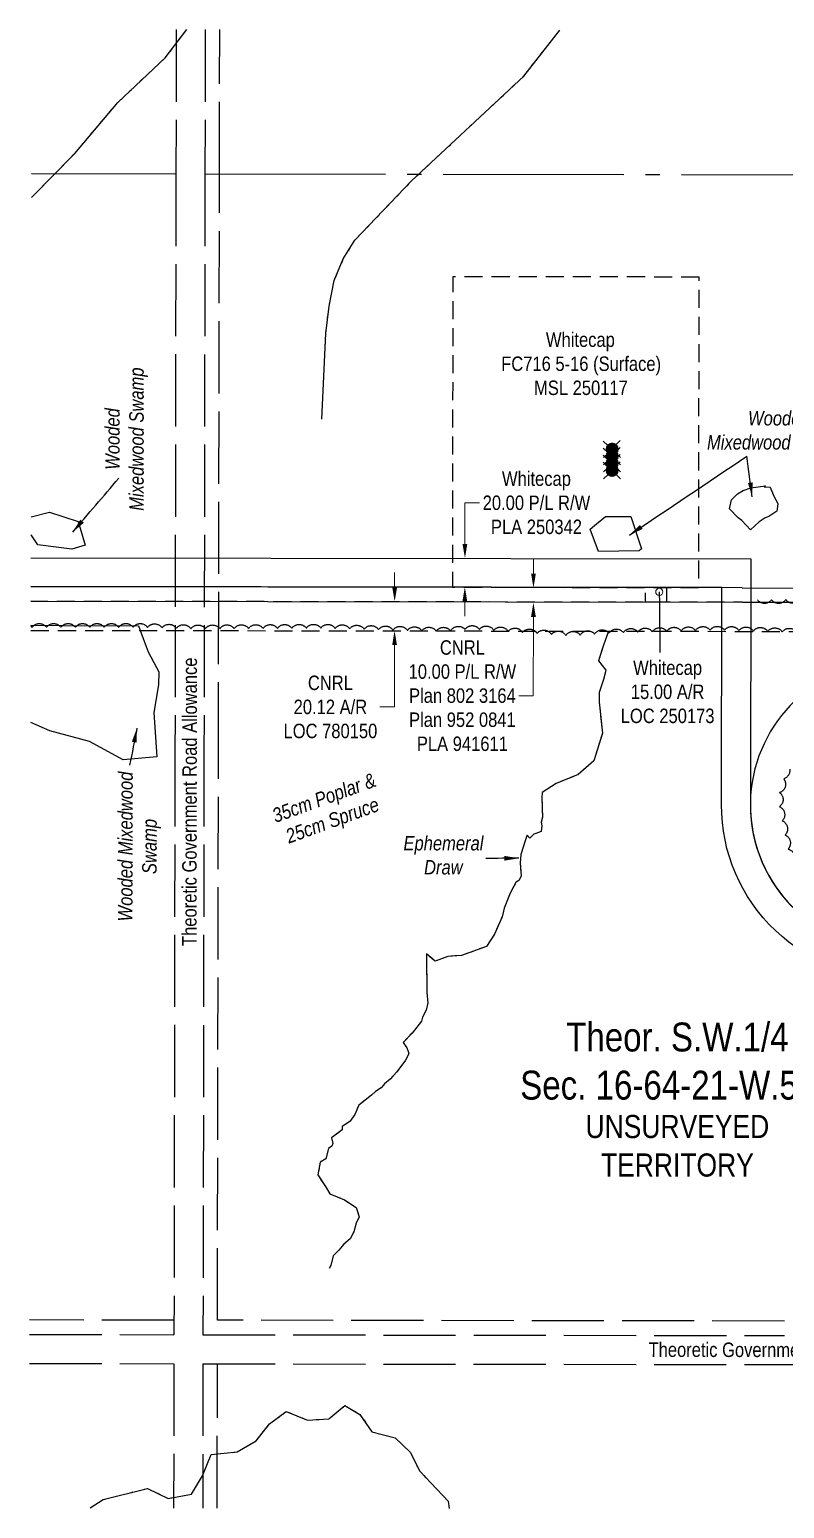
# Model space of a CAD drawing. Extents: x 491478 to 493058, y 6042469 to 6044362.
# Drawn here: x 491699 to 492222, y 6042470 to 6043494 of the extents above; entities that cross this region are included whole.
import ezdxf
from ezdxf.enums import TextEntityAlignment as Align

# ---------------------------------------------------------------- set-up
doc = ezdxf.new("R2010")
doc.units = 0
doc.header["$LTSCALE"] = 5
doc.header["$PDSIZE"] = 0.5
for name, pattern in [('0', [1, 1, 0]), ('foc-ACCESSROAD', [3.75, 2.5, -1.25]), ('foc-QUARTERLINE', [33, 25, -3, 2, -3]), ('foc-TOPO-ephemeral', [6.25, 3.125, -0.625, 0.625, -0.625, 0.625, -0.625]), ('foc-UNSURVEYED', [12.5, 10, -2.5]), ('foc-WHEELTRACKS', [2, 0.4, -1.6])]:
    doc.linetypes.add(name, pattern=pattern)
doc.layers.get('Defpoints').update_dxf_attribs({"color": 9})
for name, color, linetype in [('C-AR', 13, 'foc-ACCESSROAD'), ('C-RW', 13, 'Continuous'), ('C-SYMBOL', 7, 'Continuous'), ('C-WS', 13, 'foc-ACCESSROAD'), ('C-WS-S', 8, 'Continuous'), ('F-AR', 190, 'foc-ACCESSROAD'), ('F-RW', 190, 'Continuous'), ('L-MON', 1, 'Continuous'), ('L-QSEC', 8, 'foc-QUARTERLINE'), ('L-ROAD-T', 7, 'Continuous'), ('L-UNS-T', 3, 'Continuous'), ('L-USEC', 7, 'foc-UNSURVEYED'), ('T-BUSH', 110, '0'), ('T-BUSH-T', 110, 'Continuous'), ('T-DRAW', 143, 'foc-TOPO-ephemeral'), ('T-WATER-P3', 160, 'foc-WHEELTRACKS'), ('T-WATER-T', 170, 'Continuous'), ('WETLAND', 143, 'Continuous'), ('WETLAND-T', 146, 'Continuous')]:
    doc.layers.add(name, color=color, linetype=linetype)
for name, color, linetype, lineweight in [('C-AR-T', 13, 'Continuous', 9), ('C-RW-T', 13, 'Continuous', 9), ('C-WS-T', 13, 'Continuous', 9), ('F-EZE-T', 190, 'Continuous', 9), ('F-RW-T', 190, 'Continuous', 9)]:
    doc.layers.add(name, color=color, linetype=linetype, lineweight=lineweight)
doc.styles.add('175L', font='ARIALN.TTF', dxfattribs={"height": 20})
doc.styles.add('80CG', font='ARIALN.TTF', dxfattribs={"height": 10})
doc.styles.add('80L', font='ARIALN.TTF', dxfattribs={"height": 10})
doc.styles.add('foc-LtypeFont', font='ARIALN.TTF', dxfattribs={"height": 7.35})
doc.linetypes.add('foc-TOPO-flowdirection-NOLINE', pattern='A,0,[">",foc-LtypeFont,S=0.3,R=0,X=0,Y=-0.945],-20,[">",foc-LtypeFont,S=0.3,R=0,X=0,Y=-0.945],0', length=20)
doc.dimstyles.new('Compass 5 000', dxfattribs={"dimscale": 5, "dimtxt": 9, "dimasz": 2, "dimexe": 0.2, "dimexo": 0.0625, "dimgap": 0.5, "dimtad": 0, "dimtih": 1, "dimtoh": 1, "dimzin": 0, "dimdsep": 46, "dimtxsty": '80CG', "dimcen": 0.1, "dimse1": 1, "dimse2": 1, "dimclrd": 256, "dimclrt": 256, "dimaunit": 1, "dimadec": 4, "dimazin": 0, "dimtfac": 0.06, "dimtofl": 0, "dimtmove": 0, "dimatfit": 1, "dimfxl": 0.2, "dimtolj": 1, "dimtzin": 0, "dimlwd": -1, "dimarcsym": 0})

# ---------------------------------------------------------------- blocks, each defined once
blk = doc.blocks.new('*D420')
at = {"layer": 'C-RW-T', "transparency": 16777216}
for p, q in [((492000.9, 6043137.8), (492000.9, 6043166.2)), ((492000.9, 6043166.2), (492010.9, 6043166.2)), ((492000.8, 6043097.8), (492000.8, 6043087.8))]:
    blk.add_line(p, q, dxfattribs=at)
for points in [[(491999.2, 6043137.8), (492002.5, 6043137.8), (492000.9, 6043127.8)], [(491999.1, 6043097.8), (492002.5, 6043097.8), (492000.8, 6043107.8)]]:
    blk.add_solid(points, dxfattribs=at)
at = {"layer": 'Defpoints', "color": 0, "transparency": 16777216}
for p in [(491987.5, 6043127.8), (492000.9, 6043127.8), (491987.5, 6043107.8)]:
    blk.add_point(p, dxfattribs=at)
at = {"layer": 'C-RW-T', "transparency": 16777216, "insert": (492050.4, 6043166.2), "char_height": 10, "attachment_point": 5, "style": '80CG'}
blk.add_mtext('\\A1;Whitecap\\P20.00 P/L R/W\\PPLA 250342', dxfattribs=at)
blk = doc.blocks.new('*D422')
at = {"layer": 'Defpoints', "color": 0, "transparency": 16777216}
for p in [(492152.5, 6043097.5), (491952.1, 6043077.7), (492152.5, 6043077.4)]:
    blk.add_point(p, dxfattribs=at)
at = {"layer": 'F-EZE-T', "transparency": 16777216}
for p, q in [((491952.2, 6043107.9), (491952.2, 6043117.9)), ((491952.1, 6043067.7), (491952, 6043024.8)), ((491952, 6043024.8), (491942, 6043024.8))]:
    blk.add_line(p, q, dxfattribs=at)
for points in [[(491950.5, 6043107.9), (491953.9, 6043107.9), (491952.2, 6043097.9)], [(491950.5, 6043067.7), (491953.8, 6043067.7), (491952.1, 6043077.7)]]:
    blk.add_solid(points, dxfattribs=at)
at = {"layer": 'F-EZE-T', "transparency": 16777216, "insert": (491907.7, 6043024.8), "char_height": 10, "attachment_point": 5, "style": '80CG'}
blk.add_mtext('\\A1;CNRL\\P20.12 A/R\\PLOC 780150', dxfattribs=at)
blk = doc.blocks.new('*D425')
at = {"layer": 'Defpoints', "color": 0, "transparency": 16777216}
for p in [(492029.8, 6043107.2), (492029.7, 6043097.1), (492048.3, 6043097.1)]:
    blk.add_point(p, dxfattribs=at)
at = {"layer": 'F-RW-T', "transparency": 16777216}
for p, q in [((492048.4, 6043117.2), (492048.4, 6043127.2)), ((492048.3, 6043087.1), (492048.2, 6043032.6)), ((492048.2, 6043032.6), (492038.2, 6043032.6))]:
    blk.add_line(p, q, dxfattribs=at)
for points in [[(492046.7, 6043117.2), (492050, 6043117.2), (492048.3, 6043107.2)], [(492046.6, 6043087.1), (492050, 6043087.1), (492048.3, 6043097.1)]]:
    blk.add_solid(points, dxfattribs=at)
at = {"layer": 'F-RW-T', "transparency": 16777216, "insert": (491999.1, 6043032.6), "char_height": 10, "attachment_point": 5, "style": '80CG'}
blk.add_mtext('\\A1;CNRL\\P10.00 P/L R/W\\PPlan 802 3164\\PPlan 952 0841\\PPLA 941611', dxfattribs=at)
blk = doc.blocks.new('WC2')
at = {"layer": 'L-MON'}
h = blk.add_hatch(color=255, dxfattribs=at)
h.dxf.hatch_style = 1
edge = h.paths.add_edge_path()
edge.add_arc((0, 0), 0.9, 0, 360)
at = {"layer": 'L-MON', "color": 14, "flags": 128}
for points in [[(-0.62, 0.5), (-1.23, 1.12)], [(0.52, 0.61), (1.13, 1.21)], [(-1.18, -1.18), (-0.56, -0.57)], [(1.16, -1.18), (0.56, -0.57)]]:
    blk.add_lwpolyline(points, dxfattribs=at)
at = {"layer": 'L-MON', "color": 14}
for radius in [0.8, 0.373]:
    blk.add_circle((0, 0), radius, dxfattribs=at)

msp = doc.modelspace()

# ---------------------------------------------------------------- linework, layer by layer
at = {"layer": 'C-AR', "flags": 128}
msp.add_lwpolyline([(492140.658, 6043107.591), (492125.666, 6043107.616), (492125.649, 6043097.638), (492140.642, 6043097.619)], close=True, dxfattribs=at)
at = {"layer": 'C-RW'}
msp.add_lwpolyline([(491700.302, 6043128.202), (492198.786, 6043127.499), (492198.546, 6042957.15, 0.43286576), (492304.535, 6042857.101), (492478.537, 6042856.835), (492478.81, 6042975.454), (492448.899, 6042975.437), (492448.888, 6042995.427), (492498.839, 6042995.455), (492498.532, 6042836.805), (492305.104, 6042837.113, -0.43125858), (492178.556, 6042957.192), (492178.768, 6043107.537), (491700.268, 6043108.212)], format="xyb", dxfattribs=at)
at = {"layer": 'C-RW', "flags": 128}
msp.add_lwpolyline([(492279.067, 6043054.91, 0.93461308), (492304.535, 6042857.101), (492478.537, 6042856.835), (492478.678, 6042906.8), (492478.971, 6043076.689), (492279.065, 6043076.999), (492279.046, 6043054.922)], format="xyb", close=True, dxfattribs=at)
at = {"layer": 'C-WS', "flags": 128}
msp.add_lwpolyline([(492163.107, 6043322.591), (491992.495, 6043322.869), (491992.145, 6043107.801), (492162.756, 6043107.523)], close=True, dxfattribs=at)
at = {"layer": 'F-AR', "flags": 128}
msp.add_lwpolyline([(491700.256, 6043077.885), (492192.826, 6043077.191), (492326.208, 6043076.7), (492698.207, 6043076.523), (492700.004, 6043096.627), (492326.234, 6043097.109), (492192.854, 6043097.297), (491700.291, 6043097.992)], dxfattribs=at)
at = {"layer": 'F-RW'}
msp.add_line((492279.108, 6043097.137), (492192.858, 6043097.272), dxfattribs=at)
at = {"layer": 'F-RW', "flags": 128}
for points in [[(492192.912, 6043107.292), (492192.868, 6043107.292), (491700.308, 6043107.986)], [(492192.872, 6043107.292), (492326.248, 6043107.058), (492517.696, 6043106.679)], [(491700.291, 6043097.992), (492192.854, 6043097.297), (492192.894, 6043097.297)]]:
    msp.add_lwpolyline(points, dxfattribs=at)
at = {"layer": 'L-QSEC'}
for p, q in [((491700.758, 6043394.231), (491800.706, 6043394.09)), ((491820.812, 6043394.061), (492726.044, 6043392.753))]:
    msp.add_line(p, q, dxfattribs=at)
at = {"layer": 'L-USEC'}
for p, q in [((491800.878, 6043494.039), (491800.706, 6043394.09)), ((491820.984, 6043494.01), (491820.812, 6043394.056)), ((491830.865, 6043394.046), (491831.037, 6043493.995)), ((491800.706, 6043394.09), (491800.017, 6042992.03)), ((491820.812, 6043394.056), (491820.123, 6042991.996)), ((491830.176, 6042991.987), (491830.865, 6043394.046)), ((491800.017, 6042992.03), (491799.328, 6042589.984)), ((491820.123, 6042991.996), (491819.434, 6042589.955)), ((491829.504, 6042599.993), (491830.176, 6042991.987)), ((491799.345, 6042600.036), (491699.397, 6042600.177)), ((492222.161, 6042599.429), (491829.504, 6042599.993)), ((491699.38, 6042590.124), (491799.322, 6042589.984)), ((491819.434, 6042589.955), (492222.141, 6042589.376)), ((491699.345, 6042570.018), (491799.294, 6042569.877)), ((491799.294, 6042569.877), (491799.122, 6042469.931)), ((491819.4, 6042569.843), (491819.228, 6042469.902)), ((491819.4, 6042569.848), (492222.112, 6042569.27)), ((491829.281, 6042469.888), (491829.453, 6042569.834)), ((492222.112, 6042569.27), (492624.833, 6042568.691))]:
    msp.add_line(p, q, dxfattribs=at)
at = {"layer": 'T-BUSH', "flags": 128}
for points in [[(492415.429, 6043358.744, -0.52056705), (492422.225, 6043351.416, -0.52056705), (492429.022, 6043344.088, -0.52056705), (492435.818, 6043336.759, -0.52056705), (492442.615, 6043329.431, -0.52056705), (492449.412, 6043322.103, -0.52056705), (492446.891, 6043314.459, -0.52056705), (492440.607, 6043306.687, -0.52056705), (492436.774, 6043299.364, -0.52056705), (492445.405, 6043294.325, -0.52056705), (492454.037, 6043289.286, -0.52056705), (492462.187, 6043283.597, -0.52056705), (492469.532, 6043276.818, -0.52056705), (492476.877, 6043270.039, -0.52056705), (492484.222, 6043263.26, -0.52056705), (492482.097, 6043253.855, -0.52056705), (492479.294, 6043244.261, -0.52056705), (492476.491, 6043234.667, -0.52056705), (492473.689, 6043225.074, -0.52056705), (492470.886, 6043215.48, -0.52056705), (492472.613, 6043206.113, -0.52056705), (492476.359, 6043196.846, -0.52056705), (492480.104, 6043187.58, -0.52056705), (492483.85, 6043178.313, -0.52056705), (492482.308, 6043168.985, -0.52056705), (492478.78, 6043159.634, -0.52056705), (492475.251, 6043150.283, -0.52056705), (492471.723, 6043140.931, -0.52056705), (492468.194, 6043131.58, -0.52056705), (492463.061, 6043124.553, -0.52056705), (492453.066, 6043124.565, -0.52056705), (492443.071, 6043124.577, -0.52056705), (492433.076, 6043124.589, -0.52056705), (492423.082, 6043124.601, -0.52056705), (492413.087, 6043124.613, -0.52056705), (492403.092, 6043124.625, -0.52056705), (492393.097, 6043124.637, -0.52056705), (492383.102, 6043124.649, -0.52056705), (492373.108, 6043124.661, -0.52056705), (492363.113, 6043124.673, -0.52056705), (492353.118, 6043124.685, -0.52056705), (492343.123, 6043124.697, -0.52056705), (492333.128, 6043124.709, -0.52056705), (492323.134, 6043124.721, -0.52056705), (492313.139, 6043124.733, -0.52056705), (492303.144, 6043124.745, -0.52056705), (492293.665, 6043127.868, -0.52056705), (492284.201, 6043131.081, -0.52056705), (492274.737, 6043134.295, -0.52056705), (492268.459, 6043128.418, -0.52056705), (492266.259, 6043119.708, -0.52056705), (492270.028, 6043110.451, -0.52056705), (492271.977, 6043101.089, -0.52056705), (492263.089, 6043099.552, -0.52056705), (492253.095, 6043099.458, -0.52056705), (492243.101, 6043099.363, -0.52056705), (492233.106, 6043099.269, -0.52056705), (492223.112, 6043099.175, -0.52056705), (492213.118, 6043099.08, -0.52056705), (492203.586, 6043098.99, -0.52056705)], [(491700.221, 6043080.929, -0.05181274), (491701.048, 6043079.976, -0.52056705), (491711.048, 6043079.983, -0.52056705), (491721.048, 6043079.989, -0.52056705), (491731.048, 6043079.995, -0.52056705), (491741.048, 6043080.001, -0.52056705), (491751.048, 6043080.008, -0.52056705), (491761.048, 6043080.014, -0.52056705), (491771.048, 6043080.02, -0.52056705), (491781.047, 6043079.937, -0.52056705), (491791.042, 6043079.619, -0.52056705), (491801.037, 6043079.3, -0.52056705), (491811.032, 6043078.982, -0.52056705), (491821.03, 6043078.963, -0.52056705), (491831.03, 6043079.026, -0.52056705), (491841.03, 6043079.089, -0.52056705), (491851.03, 6043079.153, -0.52056705), (491861.03, 6043079.216, -0.52056705), (491871.029, 6043079.279, -0.52056705), (491881.029, 6043079.342, -0.52056705), (491891.029, 6043079.405, -0.52056705), (491901.029, 6043079.468, -0.52056705), (491911.026, 6043079.25, -0.52056705), (491921.022, 6043078.968, -0.52056705), (491931.018, 6043078.685, -0.52056705), (491941.014, 6043078.403, -0.52056705), (491951.01, 6043078.121, -0.52056705), (491961.006, 6043077.838, -0.52056705), (491971.002, 6043077.556, -0.52056705), (491980.998, 6043077.273, -0.52056705), (491990.974, 6043077.492, -0.52056705), (492000.916, 6043078.563, -0.52056705), (492010.878, 6043078.591, -0.52056705), (492020.853, 6043077.889, -0.52056705), (492030.829, 6043077.187, -0.52056705), (492040.804, 6043076.485, -0.52056705), (492050.779, 6043075.783, -0.52056705), (492060.755, 6043075.082, -0.52056705), (492070.73, 6043074.38, -0.52056705), (492080.708, 6043074.64, -0.52056705), (492090.688, 6043075.283, -0.52056705), (492100.667, 6043075.925, -0.52056705), (492110.655, 6043076.386, -0.52056705), (492120.651, 6043076.675, -0.52056705), (492130.646, 6043076.963, -0.52056705), (492140.642, 6043077.252, -0.52056705), (492150.639, 6043077.507, -0.52056705), (492160.636, 6043077.752, -0.52056705), (492170.633, 6043077.997, -0.52056705), (492180.629, 6043078.014, -0.52056705), (492190.625, 6043077.718, -0.52056705), (492200.621, 6043077.422, -0.52056705), (492210.616, 6043077.125, -0.52056705), (492220.612, 6043076.829, -0.52056705), (492230.607, 6043076.533, -0.52056705), (492240.603, 6043076.236, -0.52056705), (492250.599, 6043075.94, -0.52056705), (492260.594, 6043075.644, -0.52056705), (492270.59, 6043075.348, -0.52056705), (492275.014, 6043070.303, -0.52056705), (492274.01, 6043060.372, -0.52056705), (492274.243, 6043050.374, -0.52056705), (492274.475, 6043040.377, -0.52056705), (492273.223, 6043030.515, -0.52056705), (492266.408, 6043023.944, -0.11501964), (492265.723, 6043021.259)], [(492225.811, 6042981.696, -0.36400288), (492221.653, 6042975.04, -0.52056705), (492218.731, 6042965.476, -0.52056705), (492218.695, 6042955.772, -0.52056705), (492220.674, 6042945.97, -0.52056705), (492222.653, 6042936.168, -0.52056705), (492224.631, 6042926.365, -0.52056705), (492228.339, 6042917.185, -0.52056705), (492233.054, 6042908.366, -0.52056705), (492237.77, 6042899.548, -0.52056705), (492244.847, 6042892.831, -0.52056705), (492253.059, 6042887.125, -0.52056705), (492261.807, 6042882.635, -0.52056705), (492271.56, 6042880.428, -0.52056705), (492281.314, 6042878.222, -0.52056705), (492291.067, 6042876.015, -0.52056705), (492300.821, 6042873.809, -0.52056705), (492310.7, 6042873.832, -0.52056705), (492320.639, 6042874.93, -0.52056705), (492330.579, 6042876.028, -0.52056705), (492340.518, 6042877.127, -0.52056705), (492350.402, 6042878.574, -0.3843568), (492357.821, 6042882.01, -0.3843568)]]:
    msp.add_lwpolyline(points, format="xyb", dxfattribs=at)
at = {"layer": 'T-DRAW', "flags": 128}
msp.add_lwpolyline([(492100.414, 6043077.421), (492096.845, 6043067.679), (492093.295, 6043056.792), (492098.431, 6043050.301), (492096.765, 6043043.892), (492093.902, 6043034.822), (492093.916, 6043028.136), (492096.071, 6043006.685), (492090.239, 6042987.435), (492079.192, 6042977.93), (492064.049, 6042971.889), (492054.33, 6042965.468), (492054.22, 6042961.841), (492054.355, 6042955.037), (492054.576, 6042948.396), (492053.633, 6042945.119), (492054.067, 6042942.539), (492053.615, 6042938.502), (492049.958, 6042937.263), (492048.65, 6042936.734), (492045.83, 6042933.889), (492044.049, 6042936.019), (492042.802, 6042932.892), (492039.507, 6042922.536), (492039.026, 6042916.885), (492039.818, 6042907.874), (492038.424, 6042904.813), (492036.176, 6042903.245), (492032.112, 6042895.94), (492030.238, 6042891.336), (492028.145, 6042885.464), (492026.637, 6042879.498), (492021.393, 6042867.504), (492015.862, 6042858.9), (491998.544, 6042852.775), (491988.964, 6042851.915), (491980.339, 6042848.694), (491974.208, 6042853.723), (491974.41, 6042826.698), (491975.131, 6042819.865), (491974.042, 6042814.859), (491971.495, 6042809.925), (491970.84, 6042807.263), (491964.316, 6042798.89), (491958.019, 6042792.466), (491960.534, 6042788.642), (491961.97, 6042785.072), (491961.474, 6042783.6), (491959.608, 6042780.091), (491953.806, 6042772.044), (491949.17, 6042766.95), (491945.124, 6042763.684), (491942.841, 6042760.908), (491938.996, 6042758.504), (491936.247, 6042755.94), (491927.378, 6042749.058), (491924.6, 6042742.628), (491921.191, 6042737.751), (491915.766, 6042734.278), (491915.761, 6042731.806), (491908.527, 6042726.27), (491909.339, 6042722.416), (491908.696, 6042720.533), (491906.382, 6042718.933), (491904.52, 6042711.793), (491900.708, 6042709.407), (491898.981, 6042700.638), (491904.22, 6042692.585), (491907.232, 6042687.678), (491917.46, 6042683.342), (491925.619, 6042678.044), (491927.69, 6042671.526), (491925.513, 6042667.179), (491924.005, 6042661.203), (491921.29, 6042656.339), (491916.961, 6042652.756), (491913.526, 6042648.649), (491909.537, 6042644.516), (491908.05, 6042638.032), (491906.891, 6042635.837)], dxfattribs=at)
at = {"layer": 'T-DRAW', "linetype": 'foc-TOPO-flowdirection-NOLINE', "flags": 128}
msp.add_lwpolyline([(492100.414, 6043077.421), (492096.845, 6043067.679), (492093.295, 6043056.792), (492098.431, 6043050.301), (492096.765, 6043043.892), (492093.902, 6043034.822), (492093.916, 6043028.136), (492096.071, 6043006.685), (492090.239, 6042987.435), (492079.192, 6042977.93), (492064.049, 6042971.889), (492054.33, 6042965.468), (492054.22, 6042961.841), (492054.355, 6042955.037), (492054.576, 6042948.396), (492053.633, 6042945.119), (492054.067, 6042942.539), (492053.615, 6042938.502), (492049.958, 6042937.263), (492048.65, 6042936.734), (492045.83, 6042933.889), (492044.049, 6042936.019), (492042.802, 6042932.892), (492039.507, 6042922.536), (492039.026, 6042916.885), (492039.818, 6042907.874), (492038.424, 6042904.813), (492036.176, 6042903.245), (492032.112, 6042895.94), (492030.238, 6042891.336), (492028.145, 6042885.464), (492026.637, 6042879.498), (492021.393, 6042867.504), (492015.862, 6042858.9), (491998.544, 6042852.775), (491988.964, 6042851.915), (491980.339, 6042848.694), (491974.208, 6042853.723), (491974.41, 6042826.698), (491975.131, 6042819.865), (491974.042, 6042814.859), (491971.495, 6042809.925), (491970.84, 6042807.263), (491964.316, 6042798.89), (491958.019, 6042792.466), (491960.534, 6042788.642), (491961.97, 6042785.072), (491961.474, 6042783.6), (491959.608, 6042780.091), (491953.806, 6042772.044), (491949.17, 6042766.95), (491945.124, 6042763.684), (491942.841, 6042760.908), (491938.996, 6042758.504), (491936.247, 6042755.94), (491927.378, 6042749.058), (491924.6, 6042742.628), (491921.191, 6042737.751), (491915.766, 6042734.278), (491915.761, 6042731.806), (491908.527, 6042726.27), (491909.339, 6042722.416), (491908.696, 6042720.533), (491906.382, 6042718.933), (491904.52, 6042711.793), (491900.708, 6042709.407), (491898.981, 6042700.638), (491904.22, 6042692.585), (491907.232, 6042687.678), (491917.46, 6042683.342), (491925.619, 6042678.044), (491927.69, 6042671.526), (491925.513, 6042667.179), (491924.005, 6042661.203), (491921.29, 6042656.339), (491916.961, 6042652.756), (491913.526, 6042648.649), (491909.537, 6042644.516), (491908.05, 6042638.032), (491906.891, 6042635.837)], dxfattribs=at)
at = {"layer": 'T-WATER-P3', "flags": 128}
for points in [[(491700.73, 6043377.68), (491730.703, 6043408.311), (491760.365, 6043443.591), (491793.245, 6043474.498), (491808.243, 6043494.028)], [(491901.669, 6043224.104), (491904.447, 6043283.473), (491906.765, 6043302.435), (491910.367, 6043320.212), (491916.637, 6043335.137), (491924.701, 6043348.08), (491963.93, 6043389.163), (492041.588, 6043461.866), (492066.64, 6043493.655)], [(491901.669, 6043224.104), (491904.447, 6043283.473), (491906.765, 6043302.435), (491910.367, 6043320.212), (491916.637, 6043335.137), (491924.701, 6043348.08), (491963.93, 6043389.163), (492041.588, 6043461.866), (492049.858, 6043472.36)], [(491741.417, 6042470.014), (491750.229, 6042475.83), (491781.068, 6042483.559), (491795.25, 6042476.596), (491811.388, 6042479.475), (491819.083, 6042492.189), (491825.111, 6042507.062), (491843.07, 6042508.8), (491856.244, 6042516.406), (491865.53, 6042528.164), (491877.112, 6042536.785), (491891.811, 6042530.824), (491906.559, 6042531.709), (491917.743, 6042540.941), (491928.171, 6042534.825), (491936.416, 6042522.773), (491952.434, 6042518.511), (491963.036, 6042508.664), (491969.56, 6042495.41), (491989.347, 6042474.683), (491989.875, 6042469.657)]]:
    msp.add_lwpolyline(points, dxfattribs=at)
at = {"layer": 'T-WATER-P3', "linetype": 'foc-TOPO-flowdirection-NOLINE', "flags": 128}
for points in [[(491700.73, 6043377.68), (491730.703, 6043408.311), (491760.365, 6043443.591), (491793.245, 6043474.498), (491808.243, 6043494.028)], [(491901.669, 6043224.104), (491904.447, 6043283.473), (491906.765, 6043302.435), (491910.367, 6043320.212), (491916.637, 6043335.137), (491924.701, 6043348.08), (491963.93, 6043389.163), (492041.588, 6043461.866), (492066.64, 6043493.655)], [(491741.417, 6042470.014), (491750.229, 6042475.83), (491781.068, 6042483.559), (491795.25, 6042476.596), (491811.388, 6042479.475), (491819.083, 6042492.189), (491825.111, 6042507.062), (491843.07, 6042508.8), (491856.244, 6042516.406), (491865.53, 6042528.164), (491877.112, 6042536.785), (491891.811, 6042530.824), (491906.559, 6042531.709), (491917.743, 6042540.941), (491928.171, 6042534.825), (491936.416, 6042522.773), (491952.434, 6042518.511), (491963.036, 6042508.664), (491969.56, 6042495.41), (491989.347, 6042474.683), (491989.875, 6042469.657)]]:
    msp.add_lwpolyline(points, dxfattribs=at)
at = {"layer": 'WETLAND', "flags": 128}
for points in [[(492198.684, 6043147.549), (492192.577, 6043153.869), (492190.134, 6043155.897), (492183.995, 6043162.016), (492185.518, 6043168.244), (492188.068, 6043170.786), (492189.664, 6043172.378), (492193.535, 6043174.675), (492198.821, 6043176.722), (492209.01, 6043178.012), (492208.095, 6043177.242), (492212.261, 6043177.095), (492214.869, 6043170.94), (492217.583, 6043165.675), (492217.034, 6043161.946), (492216.798, 6043160.346), (492211.369, 6043156.854), (492208.72, 6043155.818), (492204.588, 6043152.953), (492198.684, 6043147.549)], [(492098.218, 6043156.738), (492115.809, 6043156.708), (492123.101, 6043134.462), (492121.632, 6043133.002), (492093.484, 6043132.466), (492087.647, 6043147.981), (492092.071, 6043151.646), (492098.218, 6043156.738)]]:
    msp.add_lwpolyline(points, close=True, dxfattribs=at)
for points in [[(491700.351, 6043156.624), (491713.112, 6043159.741), (491732.899, 6043153.207), (491737.82, 6043136.822), (491728.504, 6043134.131)], [(491700.222, 6043081.53), (491722.722, 6043081.176), (491774.798, 6043081.127), (491778.119, 6043072.167), (491781.55, 6043062.912), (491787.304, 6043052.167), (491788.938, 6043049.115), (491788.679, 6043040.096), (491785.307, 6043021.068), (491787.424, 6042990.376), (491764.141, 6042988.259), (491740.857, 6043000.959), (491713.341, 6043008.368), (491700.107, 6043014.102)]]:
    msp.add_lwpolyline(points, dxfattribs=at)
at = {"layer": 'WETLAND'}
msp.add_lwpolyline([(491728.504, 6043134.131), (491704.995, 6043137.142), (491700.329, 6043144.05)], dxfattribs=at)

# ---------------------------------------------------------------- block references
at = {"layer": 'C-WS-S', "xscale": 4.99739499999999, "yscale": 4.99739499999999, "zscale": 4.99739499999999}
for p in [(492102.844, 6043203.432), (492102.828, 6043193.597), (492102.836, 6043198.515), (492102.82, 6043188.68)]:
    msp.add_blockref('WC2', p, dxfattribs=at)

# ---------------------------------------------------------------- texts
at = {"layer": 'C-AR-T', "insert": (492141.248, 6043035.258), "char_height": 10, "attachment_point": 5, "style": '80CG'}
msp.add_mtext('\\A1;Whitecap\\P15.00 A/R\\PLOC 250173', dxfattribs=at)
at = {"layer": 'C-SYMBOL', "color": 3, "insert": (492148.016, 6042806.2), "char_height": 20, "width": 215.98445, "attachment_point": 2, "style": '175L'}
msp.add_mtext('Theor. S.W.1/4\\PSec. 16-64-21-W.5M.', dxfattribs=at)
at = {"layer": 'C-WS-T', "insert": (492025.459, 6043284.228), "char_height": 9.99479, "attachment_point": 1, "style": '80L'}
msp.add_mtext_dynamic_manual_height_columns('\\pi31.51732;Whitecap\\P\\pi0.52734;FC716 5-16 (Surface)\\P\\pi23.29514;MSL 250117', width=110.13151, gutter_width=49.974, heights=[0], dxfattribs=at)
at = {"layer": 'L-ROAD-T', "style": '80L'}
for rotation, p in [(89.901823, (491810.134, 6042959.156)), (359.917697, (492227.953, 6042579.475))]:
    msp.add_text('Theoretic Government Road Allowance', height=9.99479, rotation=rotation, dxfattribs=at).set_placement(p, align=Align.MIDDLE_CENTER)
at = {"layer": 'L-UNS-T', "color": 3, "insert": (492148.016, 6042720.756), "char_height": 16, "attachment_point": 5, "style": '80L'}
msp.add_mtext_dynamic_manual_height_columns('UNSURVEYED TERRITORY', width=126.41404, gutter_width=47.5, heights=[0], dxfattribs=at)
at = {"layer": 'T-BUSH-T', "insert": (491866.284, 6042953.846), "char_height": 9.99481, "attachment_point": 1, "rotation": 20, "style": '80L'}
msp.add_mtext_dynamic_manual_height_columns('\\pi-0.01471;{\\fArial Narrow|b0|i1|c0|p34;35cm Poplar & \\P\\pi3.87822;25cm Spruce}', width=74.26352, gutter_width=49.974, heights=[0], dxfattribs=at)
at = {"layer": 'T-WATER-T', "insert": (491957.998, 6042935.451), "char_height": 10, "attachment_point": 1, "style": '80L'}
msp.add_mtext_dynamic_manual_height_columns('\\pi0.30927;{\\fArial Narrow|b0|i1|c0|p34;Ephemeral \\P\\pi14.56916;Draw}', width=55.98007, gutter_width=50, heights=[0], dxfattribs=at)
at = {"layer": 'WETLAND-T', "attachment_point": 1, "style": '80L'}
for s, insert, char_height, width, rotation in [('\\pi28.71511;{\\fArial Narrow|b0|i1|c0|p34;Wooded \\P\\pi0.29882;Mixedwood Swamp}', (491751.716, 6043160.416), 9.99479, 99.12062, 90), ('\\pi0.80716;{\\fArial Narrow|b0|i1|c0|p34;Wooded Mixedwood\\P\\pi33.65505;Swamp}', (491760.605, 6042875.46), 10, 104.45198, 89.901797)]:
    msp.add_mtext(s, dxfattribs=dict(at, insert=insert, char_height=char_height, width=width, rotation=rotation))
at = {"layer": 'WETLAND-T', "insert": (492168.242, 6043229.804), "char_height": 9.99479, "width": 99.12062, "attachment_point": 1, "style": '80L'}
msp.add_mtext('\\pi28.71511;{\\fArial Narrow|b0|i1|c0|p34;Wooded \\P\\pi0.29882;Mixedwood Swamp}', dxfattribs=at)

# ---------------------------------------------------------------- dimensions: what is measured, and where the dimension line sits
at = {"layer": 'C-RW-T', "color": 4}
dim = msp.add_linear_dim(base=(492000.853, 6043127.778), p1=(491987.477, 6043107.807), p2=(491987.505, 6043127.797), angle=89.919195, text='Whitecap\\P20.00 P/L R/W\\PPLA 250342', dimstyle='Compass 5 000', dxfattribs=at)
dim.commit()
dim.dimension.update_dxf_attribs({"geometry": '*D420', "text_midpoint": (492050.443, 6043166.248), "dimtype": 161})
at = {"layer": 'F-EZE-T'}
dim = msp.add_linear_dim(base=(491952.136, 6043077.745), p1=(492152.495, 6043097.53), p2=(492152.458, 6043077.38), angle=269.895737, text='CNRL\\P20.12 A/R\\PLOC 780150', dimstyle='Compass 5 000', dxfattribs=at)
dim.commit()
dim.dimension.update_dxf_attribs({"geometry": '*D422', "text_midpoint": (491907.749, 6043024.841), "dimtype": 161})
at = {"layer": 'F-RW-T'}
dim = msp.add_linear_dim(base=(492048.328, 6043097.081), p1=(492029.757, 6043107.195), p2=(492029.739, 6043097.114), angle=269.897622, text='CNRL\\P10.00 P/L R/W\\PPlan 802 3164\\PPlan 952 0841\\PPLA 941611', dimstyle='Compass 5 000', dxfattribs=at)
dim.commit()
dim.dimension.update_dxf_attribs({"geometry": '*D425', "text_midpoint": (491999.13, 6043032.627), "dimtype": 161})

# ---------------------------------------------------------------- leaders
at = {"layer": 'C-AR-T', "path_type": 1}
msp.add_leader([(492135.478, 6043104.524), (492135.902, 6043062.447)], dimstyle='Compass 5 000', override={"dimasz": 1, "dimgap": 0.5, "dimtad": 0, "dimldrblk": 'DotBlank'}, dxfattribs=at)
at = {"layer": 'T-WATER-T', "path_type": 1}
msp.add_leader([(492038.197, 6042920.048), (492015.361, 6042919.905)], dimstyle='Compass 5 000', override={"dimgap": 0.5, "dimtad": 0}, dxfattribs=at)
at = {"layer": 'WETLAND-T', "path_type": 1}
for points in [[(492114.736, 6043143.912), (492196.059, 6043198.517)], [(492199.827, 6043170.273), (492196.059, 6043198.517)]]:
    msp.add_leader(points, dimstyle='Compass 5 000', dxfattribs=at)
for points in [[(491729.193, 6043145.907), (491761.109, 6043183.22)], [(491773.712, 6043010.206), (491768.616, 6042984.4)]]:
    msp.add_leader(points, dimstyle='Compass 5 000', override={"dimgap": 0.5, "dimtad": 0}, dxfattribs=at)

doc.saveas('drawing.dxf')
